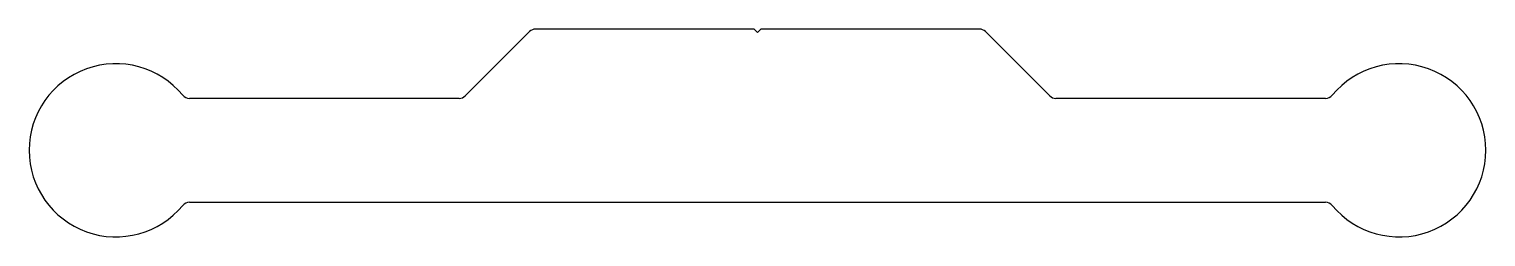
# Model space of a CAD drawing. Extents: x 1253 to 1295, y 686.9 to 692.9.
import ezdxf

# ---------------------------------------------------------------- set-up
doc = ezdxf.new("R2010")
doc.units = 0
doc.layers.get('0').update_dxf_attribs({"linetype": 'CONTINUOUS'})

msp = doc.modelspace()

# ---------------------------------------------------------------- linework, layer by layer
for p, q in [((1267.415, 692.815), (1265.561, 690.962)), ((1273.888, 692.889), (1267.592, 692.889)), ((1273.988, 692.789), (1273.888, 692.889)), ((1274.088, 692.889), (1273.988, 692.789)), ((1280.384, 692.889), (1274.088, 692.889)), ((1282.415, 690.962), (1280.561, 692.815)), ((1265.384, 690.889), (1257.609, 690.889)), ((1290.367, 690.889), (1282.592, 690.889)), ((1257.609, 687.889), (1290.367, 687.889))]:
    msp.add_line(p, q)
for centre, radius, start, end in [((1267.592, 692.639), 0.25, 90, 135), ((1280.384, 692.639), 0.25, 45, 90), ((1255.488, 689.389), 2.5, 39.5212, 320.4788), ((1292.488, 689.389), 2.5, 219.5212, 140.4788), ((1257.609, 691.139), 0.25, 219.5212, 270), ((1265.384, 691.139), 0.25, 270, 315), ((1282.592, 691.139), 0.25, 225, 270), ((1290.367, 691.139), 0.25, 270, 320.4788), ((1257.609, 687.639), 0.25, 90, 140.4788), ((1290.367, 687.639), 0.25, 39.5212, 90)]:
    msp.add_arc(centre, radius, start, end)

doc.saveas('drawing.dxf')
